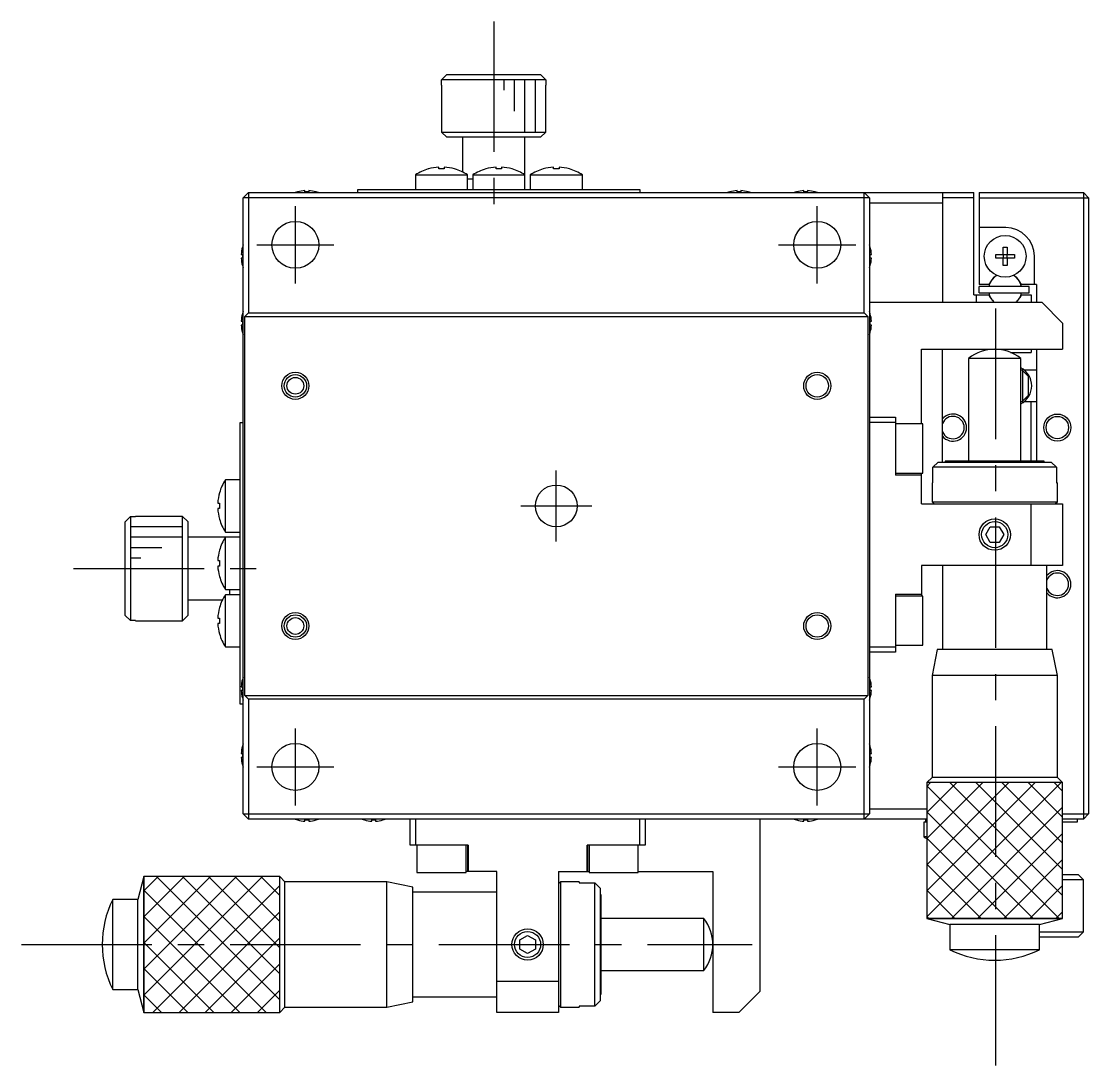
# Model space of a CAD drawing. Extents: x -293 to 400, y -22 to 502.
# Drawn here: x 297.9 to 400.1, y 211.6 to 311.6 of the extents above; entities that cross this region are included whole.
import ezdxf

# ---------------------------------------------------------------- set-up
doc = ezdxf.new("R2010")
doc.units = 0
doc.header["$LTSCALE"] = 10
doc.linetypes.add('CENTER', pattern=[2, 1.25, -0.25, 0.25, -0.25])
doc.layers.get('0').update_dxf_attribs({"linetype": 'CONTINUOUS'})
doc.layers.add('CENTER', color=1, linetype='CENTER')

msp = doc.modelspace()

# ---------------------------------------------------------------- linework, layer by layer
at = {"color": 7, "linetype": 'CONTINUOUS'}
for p, q in [((338.128628, 306.017661), (338.630415, 306.517661)), ((338.128628, 305.517661), (338.128628, 306.017661)), ((348.096577, 306.017661), (338.128628, 306.017661)), ((338.630415, 306.517661), (347.594789, 306.517661)), ((347.594789, 306.517661), (348.096577, 306.017661)), ((348.096577, 306.017661), (348.096577, 305.517661)), ((338.112602, 305.517661), (338.128628, 305.517661)), ((338.112602, 305.517661), (338.112602, 301.017661)), ((348.096577, 305.517661), (348.112602, 305.517661)), ((348.112602, 301.017661), (348.112602, 305.517661)), ((338.112602, 301.017661), (348.112602, 301.017661)), ((338.112602, 301.017661), (338.612602, 300.517661)), ((347.612602, 300.517661), (348.112602, 301.017661)), ((347.612602, 300.517661), (338.612602, 300.517661)), ((340.112602, 300.517661), (340.112602, 297.19879)), ((346.112602, 295.517661), (346.112602, 300.517661)), ((337.852602, 297.480242), (337.852602, 297.652614)), ((338.372602, 297.652614), (338.372602, 297.480242)), ((343.352602, 297.480242), (343.352602, 297.652614)), ((343.872602, 297.652614), (343.872602, 297.480242)), ((348.852602, 297.480242), (348.852602, 297.652614)), ((349.372602, 297.652614), (349.372602, 297.480242)), ((335.612602, 296.909319), (335.612602, 295.517661)), ((335.612602, 296.909319), (340.612602, 296.909319)), ((336.854013, 297.480242), (336.850669, 297.487097)), ((338.372602, 297.480242), (337.852602, 297.480242)), ((339.374535, 297.487097), (339.371192, 297.480242)), ((340.612602, 295.517661), (340.612602, 296.909319)), ((341.112602, 296.909319), (341.112602, 295.517661)), ((341.112602, 296.909319), (346.112602, 296.909319)), ((342.354013, 297.480242), (342.350669, 297.487097)), ((343.872602, 297.480242), (343.352602, 297.480242)), ((344.874535, 297.487097), (344.871192, 297.480242)), ((346.612602, 296.909319), (346.612602, 295.517661)), ((346.612602, 296.909319), (351.612602, 296.909319)), ((347.854013, 297.480242), (347.850669, 297.487097)), ((349.372602, 297.480242), (348.852602, 297.480242)), ((350.374535, 297.487097), (350.371192, 297.480242)), ((351.612602, 295.517661), (351.612602, 296.909319)), ((330.112602, 295.217661), (330.112602, 295.517661)), ((330.112602, 295.517661), (357.112602, 295.517661)), ((341.112602, 296.517661), (340.612602, 296.517661)), ((357.112602, 295.517661), (357.112602, 295.217661)), ((319.612602, 295.217661), (319.112602, 294.717661)), ((319.112602, 235.717661), (319.112602, 294.717661)), ((379.112602, 294.717661), (319.112602, 294.717661)), ((319.612602, 295.217661), (319.612602, 283.717661)), ((319.612602, 295.217661), (389.112602, 295.217661)), ((324.326241, 295.287183), (324.323986, 295.291805)), ((325.032602, 295.287183), (325.032602, 295.40752)), ((325.392602, 295.287183), (325.032602, 295.287183)), ((325.392602, 295.40752), (325.392602, 295.287183)), ((326.101218, 295.291805), (326.098964, 295.287183)), ((365.726241, 295.287183), (365.723986, 295.291805)), ((366.432602, 295.287183), (366.432602, 295.40752)), ((366.792602, 295.287183), (366.432602, 295.287183)), ((366.792602, 295.40752), (366.792602, 295.287183)), ((367.501218, 295.291805), (367.498964, 295.287183)), ((372.126241, 295.287183), (372.123986, 295.291805)), ((372.832602, 295.287183), (372.832602, 295.40752)), ((373.192602, 295.287183), (372.832602, 295.287183)), ((373.192602, 295.40752), (373.192602, 295.287183)), ((373.901218, 295.291805), (373.898964, 295.287183)), ((379.112602, 294.717661), (378.612602, 295.217661)), ((378.612602, 283.717661), (378.612602, 295.217661)), ((379.112602, 294.717661), (379.112602, 235.717661)), ((386.112602, 295.217661), (386.112602, 284.717661)), ((389.112602, 294.717661), (386.112602, 294.717661)), ((389.112602, 285.417661), (389.112602, 295.217661)), ((389.612602, 295.217661), (399.612602, 295.217661)), ((389.612602, 295.217661), (389.612602, 286.417661)), ((389.612602, 294.717661), (400.112602, 294.717661)), ((399.612602, 295.217661), (400.112602, 294.717661)), ((399.612602, 295.217661), (399.612602, 235.217661)), ((400.112602, 294.717661), (400.112602, 235.717661)), ((386.112602, 294.217661), (379.112602, 294.217661)), ((392.162602, 291.867661), (389.612602, 291.867661)), ((319.038458, 290.006277), (319.043081, 290.004023)), ((379.182124, 290.004023), (379.186746, 290.006277)), ((391.932602, 290.004023), (392.292602, 290.004023)), ((391.932602, 289.297661), (391.932602, 290.004023)), ((392.292602, 290.004023), (392.292602, 289.297661)), ((318.922743, 289.297661), (319.043081, 289.297661)), ((319.043081, 288.937661), (318.922743, 288.937661)), ((319.043081, 289.297661), (319.043081, 288.937661)), ((379.182124, 289.297661), (379.302461, 289.297661)), ((379.182124, 288.937661), (379.182124, 289.297661)), ((379.302461, 288.937661), (379.182124, 288.937661)), ((391.226241, 289.297661), (391.932602, 289.297661)), ((391.226241, 288.937661), (391.226241, 289.297661)), ((391.932602, 288.937661), (391.226241, 288.937661)), ((391.942975, 289.287289), (391.932602, 289.297661)), ((391.942975, 288.948034), (391.932602, 288.937661)), ((391.932602, 288.2313), (391.932602, 288.937661)), ((391.942975, 289.287289), (392.28223, 289.287289)), ((391.942975, 288.948034), (391.942975, 289.287289)), ((392.28223, 288.948034), (391.942975, 288.948034)), ((392.28223, 289.287289), (392.292602, 289.297661)), ((392.28223, 289.287289), (392.28223, 288.948034)), ((392.28223, 288.948034), (392.292602, 288.937661)), ((392.292602, 289.297661), (392.998964, 289.297661)), ((392.292602, 288.937661), (392.292602, 288.2313)), ((392.998964, 288.937661), (392.292602, 288.937661)), ((392.998964, 289.297661), (392.998964, 288.937661)), ((394.912602, 286.417661), (394.912602, 289.117661)), ((319.043081, 288.2313), (319.038458, 288.229045)), ((379.186746, 288.229045), (379.182124, 288.2313)), ((392.292602, 288.2313), (391.932602, 288.2313)), ((390.561797, 286.417661), (389.612602, 286.417661)), ((390.711963, 286.677757), (390.561797, 286.417661)), ((393.663408, 286.417661), (393.513242, 286.677757)), ((395.112602, 286.417661), (393.663408, 286.417661)), ((395.112602, 286.417661), (395.112602, 284.717661)), ((389.112602, 285.417661), (390.561797, 285.417661)), ((389.362602, 284.717661), (389.362602, 285.417661)), ((394.412602, 286.217661), (389.612602, 286.217661)), ((389.612602, 285.617661), (389.612602, 286.217661)), ((389.612602, 285.617661), (394.412602, 285.617661)), ((390.711963, 285.157566), (390.561797, 285.417661)), ((393.663408, 285.417661), (393.513242, 285.157566)), ((393.663408, 285.417661), (394.612602, 285.417661)), ((394.412602, 285.617661), (394.412602, 286.217661)), ((394.612602, 285.417661), (394.612602, 284.717661)), ((379.112602, 284.717661), (395.612602, 284.717661)), ((397.612602, 282.717661), (395.612602, 284.717661)), ((319.038458, 283.606277), (319.043081, 283.604023)), ((319.262602, 283.367661), (319.612602, 283.717661)), ((319.262602, 247.067661), (319.262602, 283.367661)), ((319.262602, 283.367661), (378.962602, 283.367661)), ((319.612602, 283.717661), (378.612602, 283.717661)), ((378.612602, 283.717661), (378.962602, 283.367661)), ((378.962602, 283.367661), (378.962602, 247.067661)), ((379.182124, 283.604023), (379.186746, 283.606277)), ((318.922743, 282.897661), (319.043081, 282.897661)), ((319.043081, 282.537661), (318.922743, 282.537661)), ((319.043081, 282.897661), (319.043081, 282.537661)), ((379.182124, 282.897661), (379.302461, 282.897661)), ((379.182124, 282.537661), (379.182124, 282.897661)), ((379.302461, 282.537661), (379.182124, 282.537661)), ((397.612602, 282.717661), (397.612602, 280.217661)), ((319.043081, 281.8313), (319.038458, 281.829045)), ((379.186746, 281.829045), (379.182124, 281.8313)), ((384.112602, 273.067661), (384.112602, 280.217661)), ((384.112602, 280.217661), (397.612602, 280.217661)), ((386.112602, 269.417661), (386.112602, 280.217661)), ((390.312602, 280.136836), (390.312602, 280.217661)), ((394.612602, 280.217661), (394.612602, 279.917661)), ((395.112602, 280.217661), (395.112602, 269.517661)), ((388.612606, 279.340152), (388.612606, 269.517661)), ((393.612598, 279.340152), (388.612606, 279.340152)), ((392.632453, 279.917661), (394.612602, 279.917661)), ((393.612598, 269.517661), (393.612598, 279.340152)), ((393.812602, 278.217661), (393.612598, 278.217661)), ((393.812602, 275.217661), (393.812602, 278.217661)), ((393.812602, 278.159663), (394.312602, 277.630516)), ((395.112602, 278.217661), (393.949027, 278.217661)), ((394.312602, 277.637762), (394.312602, 275.797561)), ((393.612598, 275.217661), (393.812602, 275.217661)), ((394.312602, 275.797561), (393.812602, 275.268415)), ((393.948661, 275.217661), (395.112602, 275.217661)), ((394.612602, 269.517661), (394.612602, 275.217661)), ((318.812602, 273.217661), (319.112602, 273.217661)), ((318.812602, 246.217661), (318.812602, 273.217661)), ((379.112602, 273.717661), (381.612602, 273.717661)), ((381.612602, 273.217661), (379.112602, 273.217661)), ((381.612602, 273.717661), (381.612602, 268.170134)), ((384.212602, 273.067661), (381.612602, 273.067661)), ((384.212602, 268.367661), (384.212602, 273.067661)), ((385.196523, 268.917661), (385.704275, 269.417661)), ((385.196523, 267.417661), (385.196523, 268.917661)), ((397.028682, 268.917661), (385.196523, 268.917661)), ((385.704275, 269.417661), (396.520929, 269.417661)), ((395.862602, 269.517661), (386.362602, 269.517661)), ((386.362602, 269.517661), (386.362602, 269.417661)), ((395.862602, 269.417661), (395.862602, 269.517661)), ((396.520929, 269.417661), (397.028682, 268.917661)), ((397.028682, 268.917661), (397.028682, 267.417661)), ((381.612602, 268.367661), (384.212602, 268.367661)), ((381.612602, 268.199506), (384.112602, 268.199506)), ((384.112602, 268.170134), (381.612602, 268.170134)), ((384.112602, 265.417661), (384.112602, 268.367661)), ((318.812602, 267.717661), (317.420945, 267.717661)), ((317.420945, 262.717661), (317.420945, 267.717661)), ((385.112602, 267.417661), (385.196523, 267.417661)), ((385.112602, 267.417661), (385.112602, 265.617661)), ((397.028682, 267.417661), (397.112602, 267.417661)), ((397.112602, 265.617661), (397.112602, 267.417661)), ((316.843167, 266.479594), (316.850022, 266.476251)), ((316.67765, 265.477661), (316.850022, 265.477661)), ((316.850022, 264.957661), (316.67765, 264.957661)), ((316.850022, 265.477661), (316.850022, 264.957661)), ((384.112602, 265.417661), (397.612602, 265.417661)), ((385.112602, 265.617661), (397.112602, 265.617661)), ((385.112602, 265.617661), (385.312602, 265.417661)), ((394.612602, 259.517661), (394.612602, 265.417661)), ((396.912602, 265.417661), (397.112602, 265.617661)), ((397.612602, 265.417661), (397.612602, 259.517661)), ((307.812602, 263.699848), (308.312602, 264.201636)), ((308.312602, 264.201636), (308.312602, 254.233687)), ((308.312602, 264.201636), (308.812602, 264.201636)), ((308.812602, 264.201636), (308.812602, 264.217661)), ((313.312602, 264.217661), (308.812602, 264.217661)), ((313.312602, 254.217661), (313.312602, 264.217661)), ((313.812602, 263.717661), (313.312602, 264.217661)), ((316.850022, 263.959072), (316.843167, 263.955728)), ((307.812602, 254.735474), (307.812602, 263.699848)), ((313.812602, 263.717661), (313.812602, 254.717661)), ((390.246577, 262.467661), (390.67959, 263.217661)), ((390.67959, 263.217661), (391.545615, 263.217661)), ((391.545615, 263.217661), (391.978628, 262.467661)), ((318.812602, 262.217661), (313.812602, 262.217661)), ((317.420945, 262.717661), (318.812602, 262.717661)), ((317.420945, 257.217661), (317.420945, 262.217661)), ((390.67959, 261.717661), (390.246577, 262.467661)), ((391.978628, 262.467661), (391.545615, 261.717661)), ((316.843167, 260.979594), (316.850022, 260.976251)), ((391.545615, 261.717661), (390.67959, 261.717661)), ((316.67765, 259.977661), (316.850022, 259.977661)), ((316.850022, 259.977661), (316.850022, 259.457661)), ((316.850022, 259.457661), (316.67765, 259.457661)), ((384.112602, 259.517661), (384.112602, 256.567661)), ((397.612602, 259.517661), (384.112602, 259.517661)), ((386.112602, 259.517661), (386.112602, 251.467661)), ((396.112602, 251.467661), (396.112602, 259.517661)), ((316.850022, 258.459072), (316.843167, 258.455728)), ((317.420945, 257.217661), (318.812602, 257.217661)), ((318.812602, 256.717661), (317.420945, 256.717661)), ((317.420945, 251.717661), (317.420945, 256.717661)), ((317.812602, 257.217661), (317.812602, 256.717661)), ((381.612602, 256.765189), (384.112602, 256.765189)), ((381.612602, 256.765189), (381.612602, 251.217661)), ((384.112602, 256.735817), (381.612602, 256.735817)), ((313.812602, 256.217661), (317.131474, 256.217661)), ((384.212602, 256.567661), (381.612602, 256.567661)), ((384.212602, 251.867661), (384.212602, 256.567661)), ((308.312602, 254.233687), (307.812602, 254.735474)), ((313.312602, 254.217661), (313.812602, 254.717661)), ((316.843167, 255.479594), (316.850022, 255.476251)), ((308.812602, 254.233687), (308.312602, 254.233687)), ((308.812602, 254.217661), (308.812602, 254.233687)), ((308.812602, 254.217661), (313.312602, 254.217661)), ((316.67765, 254.477661), (316.850022, 254.477661)), ((316.850022, 253.957661), (316.67765, 253.957661)), ((316.850022, 254.477661), (316.850022, 253.957661)), ((316.850022, 252.959072), (316.843167, 252.955728)), ((317.420945, 251.717661), (318.812602, 251.717661)), ((379.112602, 251.717661), (381.612602, 251.717661)), ((381.612602, 251.867661), (384.212602, 251.867661)), ((381.612602, 251.217661), (379.112602, 251.217661)), ((385.612605, 251.467661), (385.112606, 248.967662)), ((396.612599, 251.467661), (385.612605, 251.467661)), ((397.112598, 248.967662), (396.612599, 251.467661)), ((319.038458, 248.606277), (319.043081, 248.604023)), ((379.182124, 248.604023), (379.186746, 248.606277)), ((385.112606, 248.967662), (385.112606, 239.217657)), ((397.112598, 248.967662), (385.112606, 248.967662)), ((397.112598, 239.217657), (397.112598, 248.967662)), ((318.922743, 247.897661), (319.043081, 247.897661)), ((319.043081, 247.537661), (318.922743, 247.537661)), ((319.043081, 247.897661), (319.043081, 247.537661)), ((379.182124, 247.897661), (379.302461, 247.897661)), ((379.182124, 247.537661), (379.182124, 247.897661)), ((379.302461, 247.537661), (379.182124, 247.537661)), ((319.043081, 246.8313), (319.038458, 246.829045)), ((319.612602, 246.717661), (319.262602, 247.067661)), ((319.262602, 247.067661), (378.962602, 247.067661)), ((378.612602, 246.717661), (319.612602, 246.717661)), ((319.612602, 246.717661), (319.612602, 235.217661)), ((378.962602, 247.067661), (378.612602, 246.717661)), ((378.612602, 235.217661), (378.612602, 246.717661)), ((379.186746, 246.829045), (379.182124, 246.8313)), ((319.112602, 246.217661), (318.812602, 246.217661)), ((318.922743, 241.497661), (319.043081, 241.497661)), ((319.038458, 242.206277), (319.043081, 242.204023)), ((319.043081, 241.497661), (319.043081, 241.137661)), ((379.182124, 242.204023), (379.186746, 242.206277)), ((379.182124, 241.497661), (379.302461, 241.497661)), ((379.182124, 241.137661), (379.182124, 241.497661)), ((319.043081, 241.137661), (318.922743, 241.137661)), ((319.043081, 240.4313), (319.038458, 240.429045)), ((379.302461, 241.137661), (379.182124, 241.137661)), ((379.186746, 240.429045), (379.182124, 240.4313)), ((385.112606, 239.217657), (384.612603, 238.717655)), ((384.612603, 238.717655), (384.612603, 225.717654)), ((397.612601, 238.717655), (384.612603, 238.717655)), ((384.612603, 238.717655), (384.612603, 225.717654)), ((397.612601, 238.717655), (384.612603, 238.717655)), ((397.112598, 239.217657), (385.112606, 239.217657)), ((397.612601, 238.717655), (397.112598, 239.217657)), ((397.612601, 225.717654), (397.612601, 238.717655)), ((397.612601, 225.717654), (397.612601, 238.717655)), ((379.112602, 236.217661), (384.612603, 236.217661)), ((319.112602, 235.717661), (319.612602, 235.217661)), ((319.112602, 235.717661), (379.112602, 235.717661)), ((384.612603, 235.217661), (319.612602, 235.217661)), ((335.112602, 232.717661), (335.112602, 235.217661)), ((335.612602, 235.217661), (335.612602, 232.717661)), ((357.112602, 232.717661), (357.112602, 235.217661)), ((357.612602, 235.217661), (357.612602, 232.717661)), ((368.612602, 235.217661), (368.612602, 218.717661)), ((378.612602, 235.217661), (379.112602, 235.717661)), ((384.512602, 234.917661), (384.512602, 235.217661)), ((397.612601, 235.717661), (400.112602, 235.717661)), ((399.612602, 235.217661), (397.612601, 235.217661)), ((399.012602, 235.217661), (399.012602, 234.917661)), ((399.612602, 235.217661), (400.112602, 235.717661)), ((324.323986, 235.143517), (324.326241, 235.14814)), ((325.032602, 235.14814), (325.392602, 235.14814)), ((325.032602, 235.027802), (325.032602, 235.14814)), ((325.392602, 235.14814), (325.392602, 235.027802)), ((326.098964, 235.14814), (326.101218, 235.143517)), ((330.723986, 235.143517), (330.726241, 235.14814)), ((331.432602, 235.14814), (331.792602, 235.14814)), ((331.432602, 235.027802), (331.432602, 235.14814)), ((331.792602, 235.14814), (331.792602, 235.027802)), ((332.498964, 235.14814), (332.501218, 235.143517)), ((372.123986, 235.143517), (372.126241, 235.14814)), ((372.832602, 235.14814), (373.192602, 235.14814)), ((372.832602, 235.027802), (372.832602, 235.14814)), ((373.192602, 235.14814), (373.192602, 235.027802)), ((373.898964, 235.14814), (373.901218, 235.143517)), ((384.312602, 234.917661), (384.312602, 233.526004)), ((384.612603, 234.917661), (384.312602, 234.917661)), ((399.012602, 234.917661), (397.612601, 234.917661)), ((384.612603, 233.526004), (384.312602, 233.526004)), ((340.66013, 232.717661), (335.112602, 232.717661)), ((335.762602, 232.717661), (335.762602, 230.117661)), ((340.462602, 230.117661), (340.462602, 232.717661)), ((340.630758, 230.217661), (340.630758, 232.717661)), ((340.66013, 232.717661), (340.66013, 230.217661)), ((352.065075, 230.217661), (352.065075, 232.717661)), ((357.612602, 232.717661), (352.065075, 232.717661)), ((352.094447, 232.717661), (352.094447, 230.217661)), ((352.262602, 232.717661), (352.262602, 230.117661)), ((356.962602, 230.117661), (356.962602, 232.717661)), ((335.762602, 230.117661), (340.462602, 230.117661)), ((343.412602, 230.217661), (340.462602, 230.217661)), ((343.412602, 216.717661), (343.412602, 230.217661)), ((349.312602, 230.217661), (352.262602, 230.217661)), ((349.312602, 230.217661), (349.312602, 216.717661)), ((352.262602, 230.117661), (356.962602, 230.117661)), ((356.962602, 230.217661), (364.112602, 230.217661)), ((364.112602, 230.217661), (364.112602, 216.717661)), ((309.612595, 229.71766), (309.023107, 227.517661)), ((322.612596, 229.71766), (309.612595, 229.71766)), ((309.612595, 216.717662), (309.612595, 229.71766)), ((322.612596, 229.71766), (309.612595, 229.71766)), ((309.612595, 229.71766), (309.612595, 216.717662)), ((323.112598, 229.217657), (322.612596, 229.71766)), ((322.612596, 216.717662), (322.612596, 229.71766)), ((322.612596, 216.717662), (322.612596, 229.71766)), ((332.862603, 229.217657), (323.112598, 229.217657)), ((323.112598, 217.217665), (323.112598, 229.217657)), ((335.362602, 228.717658), (332.862603, 229.217657)), ((332.862603, 217.217665), (332.862603, 229.217657)), ((349.512602, 229.217661), (349.312602, 229.017661)), ((349.512602, 229.217661), (349.512602, 217.217661)), ((351.312602, 229.217661), (349.512602, 229.217661)), ((351.312602, 229.217661), (351.312602, 229.133741)), ((351.312602, 229.133741), (352.812602, 229.133741)), ((352.812602, 217.301582), (352.812602, 229.133741)), ((352.812602, 229.133741), (353.312602, 228.625988)), ((397.612601, 229.917661), (399.112602, 229.917661)), ((399.612602, 229.417661), (397.612601, 229.417661)), ((399.612602, 229.417661), (399.112602, 229.917661)), ((399.612602, 224.417661), (399.612602, 229.417661)), ((335.362602, 217.717664), (335.362602, 228.717658)), ((343.412602, 228.217661), (335.362602, 228.217661)), ((353.312602, 228.625988), (353.312602, 217.809334)), ((309.023107, 227.517661), (306.612596, 227.517661)), ((306.612596, 218.917661), (306.612596, 227.517661)), ((309.023107, 218.917661), (309.023107, 227.517661)), ((353.412602, 227.967661), (353.312602, 227.967661)), ((353.412602, 218.467661), (353.412602, 227.967661)), ((363.235093, 225.717657), (353.412602, 225.717657)), ((363.235093, 220.717665), (363.235093, 225.717657)), ((384.612603, 225.717654), (386.812602, 225.128166)), ((397.612601, 225.717654), (384.612603, 225.717654)), ((384.612603, 225.717654), (397.612601, 225.717654)), ((386.812602, 225.128166), (386.812602, 222.717655)), ((395.412602, 225.128166), (386.812602, 225.128166)), ((395.412602, 225.128166), (397.612601, 225.717654)), ((395.412602, 222.717655), (395.412602, 225.128166)), ((345.612602, 223.650674), (346.362602, 224.083687)), ((346.362602, 224.083687), (347.112602, 223.650674)), ((395.412602, 224.417661), (399.612602, 224.417661)), ((399.112602, 223.917661), (399.612602, 224.417661)), ((345.612602, 222.784649), (345.612602, 223.650674)), ((347.112602, 223.650674), (347.112602, 222.784649)), ((399.112602, 223.917661), (395.412602, 223.917661)), ((346.362602, 222.351636), (345.612602, 222.784649)), ((347.112602, 222.784649), (346.362602, 222.351636)), ((395.412602, 222.717655), (386.812602, 222.717655)), ((353.412602, 220.717665), (363.235093, 220.717665)), ((306.612596, 218.917661), (309.023107, 218.917661)), ((309.023107, 218.917661), (309.612595, 216.717662)), ((343.412602, 219.717661), (349.312602, 219.717661)), ((335.362602, 218.217661), (343.412602, 218.217661)), ((353.312602, 217.809334), (352.812602, 217.301582)), ((353.312602, 218.467661), (353.412602, 218.467661)), ((366.612602, 216.717661), (368.612602, 218.717661)), ((322.612596, 216.717662), (323.112598, 217.217665)), ((323.112598, 217.217665), (332.862603, 217.217665)), ((332.862603, 217.217665), (335.362602, 217.717664)), ((349.312602, 217.417661), (349.512602, 217.217661)), ((349.512602, 217.217661), (351.312602, 217.217661)), ((351.312602, 217.301582), (351.312602, 217.217661)), ((352.812602, 217.301582), (351.312602, 217.301582)), ((309.612595, 216.717662), (322.612596, 216.717662)), ((309.612595, 216.717662), (322.612596, 216.717662)), ((349.312602, 216.717661), (343.412602, 216.717661)), ((366.612602, 216.717661), (364.112602, 216.717661))]:
    msp.add_line(p, q, dxfattribs=at)
at = {"color": 3, "linetype": 'CONTINUOUS'}
for p, q in [((344.112602, 305.017661), (344.112602, 306.017661)), ((345.112602, 303.017661), (345.112602, 306.017661)), ((346.112602, 301.017661), (346.112602, 306.017661)), ((347.112602, 301.017661), (347.112602, 306.017661)), ((313.312602, 263.217661), (308.312602, 263.217661)), ((313.312602, 262.217661), (308.312602, 262.217661)), ((311.312602, 261.217661), (308.312602, 261.217661)), ((309.312602, 260.217661), (308.312602, 260.217661)), ((384.612603, 238.357541), (384.972718, 238.717655)), ((384.612603, 235.857541), (387.472718, 238.717655)), ((384.612603, 233.357541), (389.972718, 238.717655)), ((384.612603, 230.857541), (392.472718, 238.717655)), ((384.612603, 228.357541), (394.972718, 238.717655)), ((384.612603, 225.857541), (397.472718, 238.717655)), ((384.612603, 238.407136), (397.302085, 225.717654)), ((386.802084, 238.717655), (397.612601, 227.907138)), ((389.302084, 238.717655), (397.612601, 230.407138)), ((391.802084, 238.717655), (397.612601, 232.907138)), ((394.302084, 238.717655), (397.612601, 235.407138)), ((396.802084, 238.717655), (397.612601, 237.907138)), ((386.972717, 225.717654), (397.612601, 236.357539)), ((384.612603, 235.907136), (394.802085, 225.717654)), ((384.612603, 233.407136), (392.302085, 225.717654)), ((389.472717, 225.717654), (397.612601, 233.857539)), ((391.972717, 225.717654), (397.612601, 231.357539)), ((384.612603, 230.907136), (389.802085, 225.717654)), ((309.612595, 228.357533), (310.972723, 229.71766)), ((309.612595, 225.857533), (313.472723, 229.71766)), ((309.612595, 223.357533), (315.972723, 229.71766)), ((309.612595, 220.857533), (318.472723, 229.71766)), ((309.612595, 218.357533), (320.972723, 229.71766)), ((310.802079, 229.71766), (322.612596, 217.907143)), ((313.302079, 229.71766), (322.612596, 220.407143)), ((315.802079, 229.71766), (322.612596, 222.907143)), ((318.302079, 229.71766), (322.612596, 225.407143)), ((320.802079, 229.71766), (322.612596, 227.907143)), ((309.612595, 228.407144), (321.302077, 216.717662)), ((310.472725, 216.717662), (322.612596, 228.857534)), ((384.612603, 228.407136), (387.302085, 225.717654)), ((394.472717, 225.717654), (397.612601, 228.857539)), ((312.972725, 216.717662), (322.612596, 226.357534)), ((396.972717, 225.717654), (397.612601, 226.357539)), ((309.612595, 225.907144), (318.802077, 216.717662)), ((384.612603, 225.907136), (384.802085, 225.717654)), ((309.612595, 223.407144), (316.302077, 216.717662)), ((315.472725, 216.717662), (322.612596, 223.857534)), ((309.612595, 220.907144), (313.802077, 216.717662)), ((317.972725, 216.717662), (322.612596, 221.357534)), ((320.472725, 216.717662), (322.612596, 218.857534)), ((309.612595, 218.407144), (311.302077, 216.717662))]:
    msp.add_line(p, q, dxfattribs=at)
at = {"color": 7, "linetype": 'CONTINUOUS'}
for centre, radius in [((324.112602, 290.217661), 2.25), ((374.112602, 290.217661), 2.25), ((392.112602, 289.117661), 2), ((324.112602, 276.717661), 1.075), ((324.112602, 276.717661), 0.8), ((374.112602, 276.717661), 1.075), ((397.112602, 272.717661), 1.075), ((349.112602, 265.217661), 2), ((391.112602, 262.467661), 1.25), ((324.112602, 253.717661), 1.075), ((374.112602, 253.717661), 1.075), ((324.112602, 253.717661), 0.8), ((324.112602, 240.217661), 2.25), ((374.112602, 240.217661), 2.25), ((346.362602, 223.217661), 1.25)]:
    msp.add_circle(centre, radius, dxfattribs=at)
at = {"color": 3, "linetype": 'CONTINUOUS'}
for centre, radius in [((324.112602, 276.717661), 1.3), ((374.112602, 276.717661), 1.3), ((397.112602, 272.717661), 1.3), ((391.112602, 262.467661), 1.5), ((324.112602, 253.717661), 1.3), ((374.112602, 253.717661), 1.3), ((346.362602, 223.217661), 1.5)]:
    msp.add_circle(centre, radius, dxfattribs=at)
at = {"color": 7, "linetype": 'CONTINUOUS'}
for centre, radius, start, end in [((338.112602, 293.167661), 4.492483, 93.317816, 106.26943), ((338.112602, 293.167661), 4.492483, 73.73057, 86.682184), ((343.612602, 293.167661), 4.492483, 93.317816, 106.26943), ((343.612602, 293.167661), 4.492483, 73.73057, 86.682184), ((349.112602, 293.167661), 4.492483, 93.317816, 106.26943), ((349.112602, 293.167661), 4.492483, 73.73057, 86.682184), ((338.112602, 293.167661), 4.5, 106.285843, 123.748989), ((338.112602, 293.167661), 4.5, 56.251011, 73.714157), ((343.612602, 293.167661), 4.5, 106.285843, 123.748989), ((343.612602, 293.167661), 4.5, 56.251011, 73.714157), ((349.112602, 293.167661), 4.5, 106.285843, 123.748989), ((349.112602, 293.167661), 4.5, 56.251011, 73.714157), ((325.212602, 292.217661), 3.2, 106.122533, 110.364135), ((325.212602, 292.217661), 3.194933, 93.229709, 106.106712), ((325.212602, 292.217661), 3.194933, 73.893288, 86.770291), ((325.212602, 292.217661), 3.2, 69.635865, 73.877467), ((366.612602, 292.217661), 3.2, 106.122533, 110.364135), ((366.612602, 292.217661), 3.194933, 93.229709, 106.106712), ((366.612602, 292.217661), 3.194933, 73.893288, 86.770291), ((366.612602, 292.217661), 3.2, 69.635865, 73.877467), ((373.012602, 292.217661), 3.2, 106.122533, 110.364135), ((373.012602, 292.217661), 3.194933, 93.229709, 106.106712), ((373.012602, 292.217661), 3.194933, 73.893288, 86.770291), ((373.012602, 292.217661), 3.2, 69.635865, 73.877467), ((392.162602, 289.117661), 2.75, 0, 90), ((322.112602, 289.117661), 3.194933, 163.893288, 176.770291), ((322.112602, 289.117661), 3.2, 159.635865, 163.877467), ((376.112602, 289.117661), 3.2, 16.122533, 20.364135), ((376.112602, 289.117661), 3.194933, 3.229709, 16.106712), ((322.112602, 289.117661), 3.194933, 183.229709, 196.106712), ((376.112602, 289.117661), 3.194933, 343.893288, 356.770291), ((322.112602, 289.117661), 3.2, 196.122533, 200.364135), ((376.112602, 289.117661), 3.2, 339.635865, 343.877467), ((392.112602, 285.917662), 1.5875, 120.433263, 169.106984), ((392.227507, 285.802757), 1.75, 121.881533, 150), ((392.112602, 285.917662), 1.5875, 10.893016, 59.566737), ((391.997698, 285.802757), 1.75, 30, 58.118467), ((392.112602, 285.917662), 1.5875, 190.89309, 229.10461), ((392.112602, 285.917662), 1.5875, 310.89539, 349.10691), ((392.227507, 286.032566), 1.75, 210, 228.709556), ((391.997698, 286.032566), 1.75, 311.290444, 330), ((322.112602, 282.717661), 3.194933, 163.893288, 176.770291), ((322.112602, 282.717661), 3.2, 159.635865, 163.877467), ((376.112602, 282.717661), 3.2, 16.122533, 20.364135), ((376.112602, 282.717661), 3.194933, 3.229709, 16.106712), ((322.112602, 282.717661), 3.194933, 183.229709, 196.106712), ((376.112602, 282.717661), 3.194933, 343.893288, 356.770291), ((322.112602, 282.717661), 3.2, 196.122533, 200.364135), ((376.112602, 282.717661), 3.2, 339.635865, 343.877467), ((391.112605, 276.217657), 3.999997, 51.317827, 128.682205), ((392.712688, 276.717761), 1.943828, 297.580107, 62.418727), ((387.112602, 272.717661), 1.075, 201.528904, 158.471096), ((321.162602, 265.217661), 4.5, 146.251011, 163.714157), ((321.162602, 265.217661), 4.492483, 163.73057, 176.682184), ((321.162602, 265.217661), 4.492483, 183.317816, 196.26943), ((321.162602, 265.217661), 4.5, 196.285843, 213.748989), ((321.162602, 259.717661), 4.5, 146.251011, 163.714157), ((321.162602, 259.717661), 4.492483, 163.73057, 176.682184), ((321.162602, 259.717661), 4.492483, 183.317816, 196.26943), ((397.112602, 257.717661), 1.075, 201.528904, 158.471096), ((321.162602, 259.717661), 4.5, 196.285843, 213.748989), ((321.162602, 254.217661), 4.5, 146.251011, 163.714157), ((321.162602, 254.217661), 4.492483, 163.73057, 176.682184), ((321.162602, 254.217661), 4.492483, 183.317816, 196.26943), ((321.162602, 254.217661), 4.5, 196.285843, 213.748989), ((322.112602, 247.717661), 3.194933, 163.893288, 176.770291), ((322.112602, 247.717661), 3.2, 159.635865, 163.877467), ((376.112602, 247.717661), 3.2, 16.122533, 20.364135), ((376.112602, 247.717661), 3.194933, 3.229709, 16.106712), ((322.112602, 247.717661), 3.194933, 183.229709, 196.106712), ((376.112602, 247.717661), 3.194933, 343.893288, 356.770291), ((322.112602, 247.717661), 3.2, 196.122533, 200.364135), ((376.112602, 247.717661), 3.2, 339.635865, 343.877467), ((322.112602, 241.317661), 3.2, 159.635865, 163.877467), ((376.112602, 241.317661), 3.2, 16.122533, 20.364135), ((322.112602, 241.317661), 3.194933, 163.893288, 176.770291), ((376.112602, 241.317661), 3.194933, 3.229709, 16.106712), ((322.112602, 241.317661), 3.194933, 183.229709, 196.106712), ((322.112602, 241.317661), 3.2, 196.122533, 200.364135), ((376.112602, 241.317661), 3.2, 339.635865, 343.877467), ((376.112602, 241.317661), 3.194933, 343.893288, 356.770291), ((325.212602, 238.217661), 3.2, 249.635865, 253.877467), ((325.212602, 238.217661), 3.2, 286.122533, 290.364135), ((331.612602, 238.217661), 3.2, 249.635865, 253.877467), ((331.612602, 238.217661), 3.2, 286.122533, 290.364135), ((373.012602, 238.217661), 3.2, 249.635865, 253.877467), ((373.012602, 238.217661), 3.2, 286.122533, 290.364135), ((325.212602, 238.217661), 3.194933, 253.893288, 266.770291), ((325.212602, 238.217661), 3.194933, 273.229709, 286.106712), ((331.612602, 238.217661), 3.194933, 253.893288, 266.770291), ((331.612602, 238.217661), 3.194933, 273.229709, 286.106712), ((373.012602, 238.217661), 3.194933, 253.893288, 266.770291), ((373.012602, 238.217661), 3.194933, 273.229709, 286.106712), ((386.812602, 237.267661), 4.5, 236.251011, 240.732437), ((315.357597, 223.217659), 9.745001, 153.816202, 206.183785), ((360.112598, 223.217659), 3.999997, 321.317827, 38.682205), ((391.112605, 231.462656), 9.745001, 243.816202, 296.183785)]:
    msp.add_arc(centre, radius, start, end, dxfattribs=at)
at = {"color": 3, "linetype": 'CONTINUOUS'}
for centre in [(387.112602, 272.717661), (397.112602, 257.717661)]:
    msp.add_arc(centre, 1.3, 219.715137, 140.284863, dxfattribs=at)
at = {"layer": 'CENTER', "color": 1, "linetype": 'CENTER'}
for p, q in [((343.112602, 311.617661), (343.112602, 291.617661)), ((324.112602, 286.517661), (324.112602, 293.917661)), ((374.112602, 286.517661), (374.112602, 293.917661)), ((320.412602, 290.217661), (327.812602, 290.217661)), ((370.412602, 290.217661), (377.812602, 290.217661)), ((391.212602, 211.617661), (391.212602, 286.617661)), ((349.112602, 261.817661), (349.112602, 268.617661)), ((345.712602, 265.217661), (352.512602, 265.217661)), ((302.862599, 259.217661), (322.862599, 259.217661)), ((324.112602, 236.517661), (324.112602, 243.917661)), ((374.112602, 236.517661), (374.112602, 243.917661)), ((320.412602, 240.217661), (327.812602, 240.217661)), ((370.412602, 240.217661), (377.812602, 240.217661)), ((297.862599, 223.217661), (367.862599, 223.217661))]:
    msp.add_line(p, q, dxfattribs=at)

doc.saveas('drawing.dxf')
